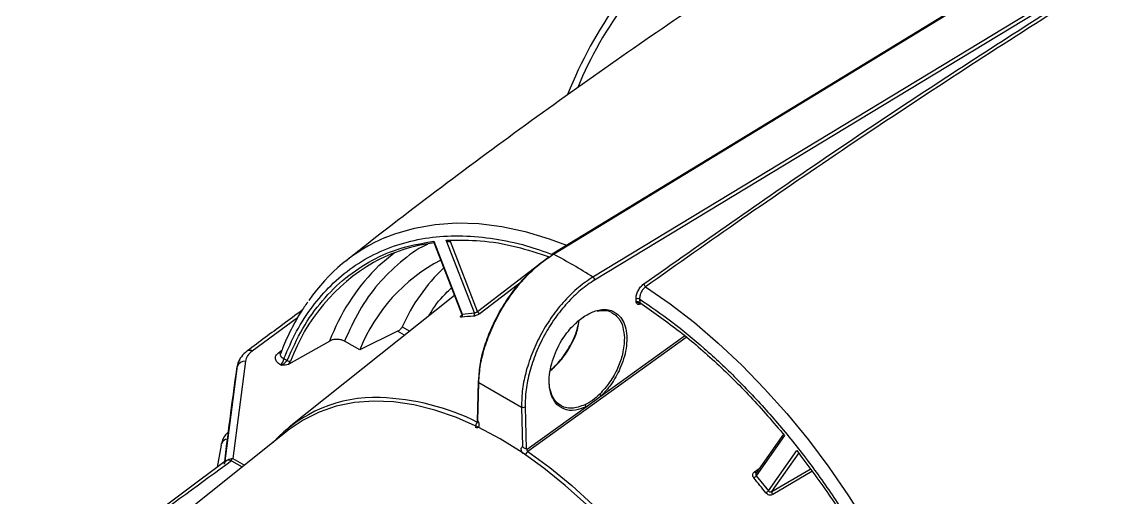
# Model space of a CAD drawing. Extents: x 17.3 to 113.1, y 4.8 to 84.5.
# Drawn here: x 18.88 to 25.37, y 9.75 to 12.55 of the extents above; entities that cross this region are included whole.
import ezdxf

# ---------------------------------------------------------------- set-up
doc = ezdxf.new("R2010")
doc.units = 0
doc.header["$MEASUREMENT"] = 0
doc.layers.add('OBJECT', color=7, linetype='CONTINUOUS')

msp = doc.modelspace()

# ---------------------------------------------------------------- linework, layer by layer
at = {"layer": 'OBJECT'}
for p, q in [((22.0085, 11.1818), (25.003, 13.0074)), ((25.2463, 12.8669), (22.2407, 11.0477)), ((25.2566, 12.8493), (22.251, 11.0301)), ((21.3043, 11.2513), (21.4689, 10.8271)), ((21.3045, 11.2588), (21.4709, 10.8298)), ((21.5424, 10.8362), (21.376, 11.2651)), ((21.376, 11.2651), (21.3943, 11.2648)), ((21.3933, 11.2564), (21.4028, 11.2566)), ((21.561, 10.8455), (21.4009, 11.258)), ((21.561, 10.8455), (21.9811, 11.1672)), ((21.9986, 11.1758), (22.0084, 11.1818)), ((21.8272, 11.0255), (21.5761, 10.8333)), ((21.4253, 10.9394), (20.452, 10.1629)), ((22.4952, 10.8996), (22.4948, 10.9181)), ((22.516, 10.9184), (22.5165, 10.8972)), ((22.5188, 10.8934), (22.5172, 10.8929)), ((20.5007, 10.8066), (20.2335, 10.612)), ((21.4709, 10.8298), (21.5424, 10.8362)), ((21.0903, 10.728), (20.8681, 10.6195)), ((21.1316, 10.705), (21.0903, 10.728)), ((21.1167, 10.7535), (21.1612, 10.7287)), ((20.6899, 10.6709), (20.4486, 10.5341)), ((20.8681, 10.6195), (20.7774, 10.6701)), ((22.7912, 10.6924), (21.8583, 10.0202)), ((22.2903, 10.3478), (22.7807, 10.7012)), ((20.3885, 10.6019), (20.408, 10.6161)), ((20.1439, 10.5217), (20.0709, 9.9502)), ((20.1936, 10.5521), (20.1198, 9.9785)), ((20.1437, 10.5203), (20.1421, 10.5163)), ((20.1499, 10.537), (20.1439, 10.5217)), ((20.1465, 10.534), (20.1441, 10.5221)), ((20.1487, 10.5375), (20.1466, 10.5316)), ((20.1525, 10.5435), (20.1499, 10.537)), ((20.4061, 10.5273), (20.3997, 10.5309)), ((20.4202, 10.5677), (20.4396, 10.5569)), ((21.9883, 10.4987), (22.0154, 10.5182)), ((20.1421, 10.5163), (20.069, 9.946)), ((22.0066, 10.5116), (21.9882, 10.4983)), ((22.0145, 10.5173), (22.0066, 10.5116)), ((21.564, 10.4337), (21.5586, 10.1995)), ((21.5631, 10.2007), (21.5683, 10.4273)), ((21.5683, 10.4273), (21.8201, 10.2819)), ((22.2002, 10.2829), (22.2903, 10.3478)), ((21.8201, 10.2819), (21.8253, 10.0494)), ((21.8412, 10.2823), (21.8468, 10.0351)), ((21.854, 10.0334), (22.2002, 10.2829)), ((20.4434, 10.1433), (18.8773, 8.894)), ((23.3633, 10.1216), (23.2013, 9.891)), ((23.37, 10.114), (23.2036, 9.8772)), ((20.05, 10.058), (20.0269, 9.9273)), ((21.854, 10.0334), (21.8468, 10.0351)), ((23.2751, 9.7883), (23.4416, 10.0251)), ((23.2956, 9.7842), (23.4556, 10.0119)), ((20.0796, 9.9667), (19.1294, 9.257)), ((20.1121, 9.965), (20.1746, 9.9289)), ((20.1198, 9.9785), (20.1886, 9.9401)), ((23.1926, 9.9001), (23.2209, 9.9189)), ((23.2036, 9.8772), (23.2751, 9.7883)), ((23.2956, 9.7842), (23.5211, 9.9165)), ((23.5316, 9.9021), (23.3002, 9.7663))]:
    msp.add_line(p, q, dxfattribs=at)
at = {"layer": 'OBJECT', "flags": 128}
for points in [[(24.996, 13.0078), (23.5104, 12.1021), (22.0015, 11.1822)], [(21.0173, 11.2806), (21.0738, 11.3026), (21.1895, 11.3365), (21.3109, 11.3578), (21.4374, 11.3664), (21.5685, 11.3622), (21.7034, 11.3453), (21.8416, 11.3158), (21.9825, 11.2737), (22.0856, 11.2356)], [(20.9591, 11.0942), (20.9804, 11.1149), (21.0696, 11.1898)], [(22.5515, 10.9901), (22.6957, 10.8901), (22.8385, 10.7795), (22.9794, 10.6589), (23.1176, 10.5289), (23.2526, 10.39), (23.3836, 10.2429), (23.5101, 10.0883), (23.6315, 9.9268), (23.7472, 9.7593), (23.8567, 9.5865), (23.9595, 9.4092), (24.0551, 9.2283), (24.1431, 9.0445), (24.223, 8.8588), (24.2945, 8.672), (24.3573, 8.4849), (24.411, 8.2985)], [(22.5165, 10.8972), (22.5165, 10.8951), (22.517, 10.8932), (22.5178, 10.8917), (22.519, 10.8907), (22.5205, 10.8901), (22.5222, 10.8901), (22.5241, 10.8905), (22.525, 10.8909)], [(22.1841, 10.812), (22.1841, 10.8105), (22.1839, 10.8093), (22.1834, 10.8083), (22.1826, 10.8076), (22.1816, 10.8072), (22.1804, 10.8072), (22.1791, 10.8075), (22.1791, 10.8075)], [(20.2058, 10.6128), (20.2048, 10.6122), (20.2026, 10.6107)], [(20.1421, 10.5163), (20.1407, 10.5068), (20.1407, 10.5054)], [(22.0115, 10.5137), (22.0102, 10.5144), (22.009, 10.5148), (22.008, 10.5149), (22.0072, 10.5148), (22.0067, 10.5144), (22.0064, 10.5137), (22.0064, 10.5127), (22.0066, 10.5116)], [(22.2023, 9.7075), (22.0781, 9.8199), (21.9515, 9.9223), (21.8232, 10.014), (21.6942, 10.0944), (21.5652, 10.163), (21.4369, 10.2194), (21.3103, 10.2632), (21.1861, 10.2942), (21.065, 10.3121), (20.9479, 10.3168), (20.8354, 10.3084), (20.7284, 10.2869), (20.6273, 10.2524), (20.5329, 10.2051), (20.4458, 10.1453), (20.4434, 10.1433)], [(20.05, 10.058), (20.0516, 10.0656), (20.0518, 10.0663)], [(21.8583, 10.0202), (21.9879, 9.9258), (22.1157, 9.8205), (22.241, 9.7051), (22.3629, 9.5803), (22.4806, 9.4468), (22.5935, 9.3056), (22.7008, 9.1574), (22.8018, 9.0034), (22.8958, 8.8443), (22.9824, 8.6812), (23.0609, 8.5153), (23.1309, 8.3474), (23.1884, 8.1891)], [(23.1926, 9.9001), (23.1945, 9.8981), (23.1965, 9.8965), (23.1984, 9.8953), (23.2003, 9.8945), (23.202, 9.8941), (23.2035, 9.8943), (23.2036, 9.8943)]]:
    msp.add_lwpolyline(points, dxfattribs=at)
at = {"layer": 'OBJECT'}
for centre, radius, start, end in [((24.4505, 11.1882), 2.5372, 130.11325, 158.36759), ((24.3796, 11.2319), 2.4159, 129.62774, 157.284), ((21.4341, 10.3168), 1.0501, 113.38966, 145.62268), ((21.4333, 10.2446), 1.0127, 97.27112, 118.61628), ((22.0048, 11.1768), 0.00621, 53.58737, 188.85084), ((20.5903, 8.4571), 3.0716, 57.50085, 62.50453), ((21.5089, 10.1665), 1.1179, 120.10298, 159.77848), ((21.8169, 10.2425), 1.0209, 117.56325, 158.32961), ((21.8325, 10.2415), 1.2207, 135.68825, 159.40591), ((22.1039, 10.3177), 1.0791, 133.40631, 156.18006), ((22.2272, 11.028), 0.0239, 5.18037, 55.65696), ((22.5661, 11.0118), 0.0261, 190.70936, 236.12298), ((22.5057, 10.8971), 0.0236, 64.1709, 117.49058), ((21.5799, 10.8535), 0.0206, 203.01462, 259.31128), ((22.523, 10.8889), 0.00639, 148.76438, 183.0638), ((21.4558, 10.8231), 0.0166, 312.89321, 24.19453), ((21.5899, 9.8378), 0.9808, 93.02483, 97.19424), ((21.5266, 10.8298), 0.017, 312.50611, 22.11673), ((20.2188, 10.5842), 0.0314, 62.26496, 114.4523), ((20.3968, 10.6179), 0.0181, 242.40043, 293.5507), ((21.856, 9.9554), 1.8033, 161.69911, 161.88045), ((20.1889, 10.5039), 0.0484, 84.48268, 158.43204), ((20.3747, 10.569), 0.0455, 303.25695, 358.37595), ((20.4526, 10.5693), 0.018, 223.65961, 293.94103), ((21.5709, 10.4335), 0.00677, 112.23235, 247.97835), ((20.9582, 9.5221), 0.8159, 87.95053, 137.47003), ((20.9386, 8.9431), 1.3952, 63.50077, 87.99751), ((22.2694, 10.3383), 0.023, 24.40404, 59.61101), ((21.8303, 10.3032), 0.0236, 244.1699, 297.49222), ((22.1857, 10.2831), 0.0145, 359.06003, 56.51439), ((21.5838, 10.1629), 0.0366, 128.14321, 166.94725), ((20.0932, 10.0489), 0.0449, 98.71001, 157.23394), ((21.8847, 9.9845), 0.0444, 126.44346, 158.8797), ((23.1617, 9.9087), 0.0524, 301.75659, 323.14216), ((20.1546, 7.3519), 3.9396, 37.96959, 39.61954), ((23.228, 9.8287), 0.0621, 301.4155, 319.40096), ((23.3147, 9.7795), 0.0196, 166.28225, 222.57433)]:
    msp.add_arc(centre, radius, start, end, dxfattribs=at)
for points, knots in [([(22.5404, 11.0069), (22.886, 11.25), (23.5773, 11.7363), (24.6189, 12.4219), (25.6332, 13.0599), (26.3007, 13.45), (26.6197, 13.6364)], [0, 0, 0, 0, 0.255394, 0.510845, 0.766264, 1, 1, 1, 1]), ([(26.6197, 13.6136), (26.4516, 13.516), (26.0839, 13.3026), (25.5186, 12.9602), (24.9185, 12.5862), (24.3141, 12.1971), (23.7116, 11.7968), (23.1235, 11.395), (22.7398, 11.1233), (22.5515, 10.9901)], [0, 0, 0, 0, 0.123528, 0.270146, 0.415672, 0.565188, 0.715491, 0.860428, 1, 1, 1, 1]), ([(23.3714, 12.9898), (23.255, 12.9145), (22.9546, 12.7201), (22.4783, 12.3952), (21.9419, 12.0169), (21.4148, 11.6281), (21.0302, 11.3369), (20.8242, 11.1725), (20.7882, 11.1439)], [0, 0, 0, 0, 0.130614, 0.3372653, 0.5438032, 0.7501944, 0.9564046, 1, 1, 1, 1]), ([(20.4202, 10.5677), (20.4441, 10.6224), (20.4923, 10.7326), (20.586, 10.8762), (20.696, 11.0032), (20.8235, 11.1094), (20.9668, 11.1931), (21.1242, 11.2524), (21.2935, 11.2862), (21.4724, 11.2945), (21.658, 11.2768), (21.8358, 11.2398), (21.9527, 11.1982), (22.0049, 11.1797)], [0, 0, 0, 0, 0.088772, 0.178979, 0.270527, 0.364034, 0.458099, 0.55261, 0.647126, 0.741191, 0.834692, 0.926246, 1, 1, 1, 1]), ([(20.4396, 10.5569), (20.4686, 10.6213), (20.527, 10.7506), (20.6438, 10.9122), (20.781, 11.0477), (20.9388, 11.1516), (21.1126, 11.2258), (21.2407, 11.2478), (21.3045, 11.2588)], [0, 0, 0, 0, 0.165461, 0.332207, 0.5, 0.667784, 0.834534, 1, 1, 1, 1]), ([(21.2661, 11.2397), (21.2628, 11.2383), (21.2039, 11.2135), (21.1045, 11.1373), (20.9725, 11.01), (20.8613, 10.8547), (20.8053, 10.7315), (20.7774, 10.6701)], [0, 0, 0, 0, 0.014572, 0.262122, 0.509686, 0.755758, 1, 1, 1, 1]), ([(21.3045, 11.2588), (21.3042, 11.2572), (21.3035, 11.2542), (21.3041, 11.2522), (21.3044, 11.2513)], [0, 0, 0, 0, 0.543604, 1, 1, 1, 1]), ([(21.376, 11.2651), (21.3777, 11.2638), (21.3812, 11.261), (21.3867, 11.2584), (21.3915, 11.257), (21.3952, 11.2567), (21.3984, 11.2569), (21.4001, 11.2576), (21.4009, 11.258)], [0, 0, 0, 0, 0.249625, 0.499334, 0.644997, 0.77504, 0.892155, 1, 1, 1, 1]), ([(21.3943, 11.2648), (21.4547, 11.2653), (21.5819, 11.2665), (21.7801, 11.2334), (21.9187, 11.1878), (21.9839, 11.1663)], [0, 0, 0, 0, 0.323387, 0.681244, 1, 1, 1, 1]), ([(21.5683, 10.4273), (21.5707, 10.4615), (21.5753, 10.5286), (21.6029, 10.6375), (21.6439, 10.7463), (21.6989, 10.8536), (21.7653, 10.9546), (21.8409, 11.0454), (21.923, 11.1243), (21.9799, 11.1626), (22.0085, 11.1818)], [0, 0, 0, 0, 0.128141, 0.25071, 0.37607, 0.500341, 0.624825, 0.749582, 0.874632, 1, 1, 1, 1]), ([(21.5683, 10.4398), (21.5706, 10.4726), (21.5752, 10.5379), (21.602, 10.6439), (21.6424, 10.7508), (21.6963, 10.8557), (21.7614, 10.9544), (21.8354, 11.0431), (21.9154, 11.1198), (21.9709, 11.1572), (21.9986, 11.1758)], [0, 0, 0, 0, 0.125666, 0.250539, 0.37567, 0.500227, 0.625486, 0.75002, 0.875177, 1, 1, 1, 1]), ([(22.2407, 11.0477), (22.2121, 11.0285), (22.155, 10.9901), (22.0738, 10.9105), (21.9998, 10.8186), (21.9358, 10.7161), (21.8838, 10.607), (21.8464, 10.4962), (21.8229, 10.3853), (21.821, 10.3169), (21.8201, 10.2819)], [0, 0, 0, 0, 0.125536, 0.250752, 0.375675, 0.500324, 0.624651, 0.75007, 0.872262, 1, 1, 1, 1]), ([(21.2748, 10.8193), (21.2789, 10.8265), (21.3096, 10.8803), (21.3542, 10.9357), (21.3997, 10.9761), (21.4081, 10.9836)], [0, 0, 0, 0, 0.112305, 0.834724, 1, 1, 1, 1]), ([(22.251, 11.0301), (22.2231, 11.0114), (22.1674, 10.9739), (22.0882, 10.8962), (22.0161, 10.8065), (21.9535, 10.7062), (21.9029, 10.5996), (21.8663, 10.4905), (21.8437, 10.3824), (21.8421, 10.3156), (21.8412, 10.2823)], [0, 0, 0, 0, 0.125719, 0.250525, 0.375694, 0.500217, 0.625479, 0.750016, 0.875168, 1, 1, 1, 1]), ([(22.4948, 10.9181), (22.4953, 10.926), (22.4963, 10.9419), (22.5065, 10.9675), (22.5215, 10.991), (22.5341, 11.0016), (22.5404, 11.0069)], [0, 0, 0, 0, 0.250273, 0.50013, 0.750038, 1, 1, 1, 1]), ([(22.5515, 10.9901), (22.5466, 10.9859), (22.5366, 10.9774), (22.5251, 10.9592), (22.5189, 10.9427), (22.5161, 10.9292), (22.516, 10.9221), (22.516, 10.9184)], [0, 0, 0, 0, 0.243058, 0.499191, 0.717444, 0.850776, 1, 1, 1, 1]), ([(22.516, 10.9184), (22.5796, 10.8746), (22.7079, 10.7864), (22.8987, 10.6287), (23.0881, 10.4516), (23.2736, 10.2545), (23.4526, 10.0398), (23.6219, 9.8105), (23.7792, 9.5696), (23.9226, 9.3203), (24.05, 9.067), (24.1601, 8.8129), (24.2537, 8.5612), (24.3019, 8.3953), (24.3258, 8.313)], [0, 0, 0, 0, 0.0803207, 0.16194, 0.244772, 0.3293776, 0.4144874, 0.5, 0.5855181, 0.670628, 0.755228, 0.8380655, 0.919682, 1, 1, 1, 1]), ([(20.5272, 10.8517), (20.4896, 10.8241), (20.3818, 10.7447), (20.2752, 10.6648), (20.2058, 10.6128)], [0, 0, 0, 0, 0.348722, 1, 1, 1, 1]), ([(20.5605, 10.9006), (20.5468, 10.8811), (20.511, 10.8303), (20.4617, 10.7387), (20.4221, 10.6562), (20.4042, 10.6059), (20.4004, 10.5951)], [0, 0, 0, 0, 0.215499, 0.560292, 0.905585, 1, 1, 1, 1]), ([(21.5424, 10.8362), (21.5438, 10.8364), (21.5465, 10.8367), (21.5517, 10.8388), (21.5558, 10.8413), (21.5589, 10.8435), (21.5603, 10.8448), (21.561, 10.8455)], [0, 0, 0, 0, 0.24812, 0.499397, 0.73019, 0.860284, 1, 1, 1, 1]), ([(22.1841, 10.812), (22.2053, 10.8246), (22.2526, 10.8527), (22.3118, 10.859), (22.3513, 10.8516), (22.3651, 10.8418), (22.3688, 10.8392)], [0, 0, 0, 0, 0.314616, 0.699721, 0.919465, 1, 1, 1, 1]), ([(22.2667, 10.848), (22.2812, 10.8496), (22.3108, 10.8528), (22.3411, 10.8465), (22.3544, 10.8366), (22.3568, 10.8348)], [0, 0, 0, 0, 0.4412483, 0.8993163, 1, 1, 1, 1]), ([(22.5165, 10.8972), (22.5155, 10.8979), (22.5137, 10.8991), (22.5101, 10.9005), (22.5064, 10.9013), (22.5028, 10.9015), (22.499, 10.9011), (22.4967, 10.9002), (22.4952, 10.8996)], [0, 0, 0, 0, 0.162328, 0.299898, 0.500021, 0.632314, 0.759872, 1, 1, 1, 1]), ([(22.5166, 10.8885), (22.5153, 10.8879), (22.5128, 10.8867), (22.5079, 10.886), (22.5004, 10.8882), (22.4973, 10.895), (22.4952, 10.8996)], [0, 0, 0, 0, 0.124906, 0.250438, 0.499607, 1, 1, 1, 1]), ([(22.4952, 10.8996), (22.497, 10.8995), (22.5027, 10.8994), (22.5093, 10.8958), (22.5138, 10.8934)], [0, 0, 0, 0, 0.30979, 1, 1, 1, 1]), ([(22.5138, 10.8934), (22.5156, 10.8925), (22.5182, 10.8913), (22.5218, 10.8916), (22.5234, 10.8923), (22.5243, 10.8926)], [0, 0, 0, 0, 0.521025, 0.762756, 1, 1, 1, 1]), ([(22.5165, 10.8972), (22.5907, 10.8458), (22.7395, 10.7425), (22.9579, 10.5547), (23.1705, 10.347), (23.3037, 10.1915), (23.37, 10.114)], [0, 0, 0, 0, 0.249262, 0.5, 0.750738, 1, 1, 1, 1]), ([(21.4671, 10.8109), (21.465, 10.8108), (21.461, 10.8107), (21.4596, 10.8134), (21.4619, 10.8178), (21.4663, 10.8217), (21.4685, 10.8237)], [0, 0, 0, 0, 0.249981, 0.499781, 0.749125, 1, 1, 1, 1]), ([(21.4675, 10.8307), (21.4678, 10.8293), (21.4686, 10.8263), (21.4683, 10.8237), (21.4683, 10.823), (21.4684, 10.823), (21.4684, 10.823)], [0, 0, 0, 0, 0.380208, 0.761096, 0.957885, 1, 1, 1, 1]), ([(21.4677, 10.8309), (21.4678, 10.8305), (21.4681, 10.8296), (21.4698, 10.8297), (21.4709, 10.8298)], [0, 0, 0, 0, 0.387976, 1, 1, 1, 1]), ([(21.5761, 10.8333), (21.5732, 10.8313), (21.5675, 10.8273), (21.5568, 10.8221), (21.5463, 10.8184), (21.5409, 10.8176), (21.5381, 10.8173)], [0, 0, 0, 0, 0.250088, 0.499956, 0.749358, 1, 1, 1, 1]), ([(22.0552, 10.279), (22.0489, 10.2824), (22.0306, 10.2924), (22.008, 10.3222), (21.9891, 10.3675), (21.9815, 10.4242), (21.9856, 10.4877), (22.0008, 10.5532), (22.0249, 10.6159), (22.0631, 10.6874), (22.1165, 10.7588), (22.1632, 10.7955), (22.1841, 10.812)], [0, 0, 0, 0, 0.050351, 0.144078, 0.242547, 0.343571, 0.444593, 0.543058, 0.63678, 0.724183, 0.876495, 1, 1, 1, 1]), ([(22.0115, 10.5137), (22.0322, 10.5358), (22.075, 10.5813), (22.1222, 10.6635), (22.1529, 10.737), (22.1578, 10.7765), (22.1597, 10.7917)], [0, 0, 0, 0, 0.282666, 0.583473, 0.840178, 1, 1, 1, 1]), ([(22.3688, 10.8392), (22.3763, 10.8348), (22.3959, 10.8236), (22.4188, 10.7912), (22.4363, 10.7447), (22.4425, 10.6885), (22.4378, 10.6278), (22.4235, 10.5667), (22.396, 10.4935), (22.3525, 10.4153), (22.3096, 10.3688), (22.2903, 10.3478)], [0, 0, 0, 0, 0.066941, 0.173711, 0.28311, 0.392512, 0.499287, 0.601166, 0.696485, 0.863533, 1, 1, 1, 1]), ([(22.3568, 10.8348), (22.3651, 10.8298), (22.3793, 10.8211), (22.3927, 10.8045), (22.4001, 10.7932), (22.4035, 10.787), (22.4052, 10.7838), (22.4061, 10.7821), (22.4065, 10.7813), (22.4067, 10.7809), (22.4068, 10.7806), (22.4068, 10.7805), (22.4069, 10.7805), (22.4069, 10.7805), (22.4069, 10.7805), (22.4069, 10.7804), (22.4069, 10.7804), (22.4069, 10.7804), (22.4069, 10.7804), (22.4069, 10.7804), (22.4131, 10.7739), (22.4198, 10.7434), (22.4238, 10.7114), (22.4265, 10.6902)], [0, 0, 0, 0, 0.198563, 0.341758, 0.4167, 0.455005, 0.474365, 0.484098, 0.488977, 0.49142, 0.492642, 0.493253, 0.493559, 0.493712, 0.493788, 0.493826, 0.493846, 0.493855, 0.49386, 0.493862, 0.493865, 0.665614, 1, 1, 1, 1]), ([(21.1167, 10.7535), (21.1155, 10.7514), (21.1132, 10.7472), (21.1069, 10.7401), (21.0996, 10.7337), (21.0938, 10.7298), (21.0908, 10.7283), (21.0903, 10.728)], [0, 0, 0, 0, 0.243971, 0.488094, 0.725807, 0.945379, 1, 1, 1, 1]), ([(22.0066, 10.5116), (22.0263, 10.5324), (22.0703, 10.5788), (22.1158, 10.6562), (22.1446, 10.7239), (22.1529, 10.7578), (22.1566, 10.7729)], [0, 0, 0, 0, 0.285762, 0.636865, 0.83777, 1, 1, 1, 1]), ([(20.7774, 10.6701), (20.7714, 10.6728), (20.7595, 10.6783), (20.7368, 10.6814), (20.7146, 10.68), (20.6989, 10.6756), (20.6918, 10.6719), (20.6899, 10.6709)], [0, 0, 0, 0, 0.238726, 0.477734, 0.707735, 0.921561, 1, 1, 1, 1]), ([(22.4265, 10.6902), (22.4246, 10.6585), (22.4212, 10.602), (22.3887, 10.5101), (22.3432, 10.4263), (22.3013, 10.3804), (22.281, 10.3582)], [0, 0, 0, 0, 0.28003, 0.500009, 0.757775, 1, 1, 1, 1]), ([(20.2026, 10.6107), (20.1905, 10.6002), (20.166, 10.5791), (20.1543, 10.5529), (20.1484, 10.5397)], [0, 0, 0, 0, 0.49383, 1, 1, 1, 1]), ([(20.2335, 10.612), (20.223, 10.6028), (20.2022, 10.5844), (20.1964, 10.5628), (20.1936, 10.5521)], [0, 0, 0, 0, 0.498504, 1, 1, 1, 1]), ([(20.3997, 10.5309), (20.3924, 10.5358), (20.3779, 10.5457), (20.3688, 10.5647), (20.3706, 10.5848), (20.3825, 10.5962), (20.3885, 10.6019)], [0, 0, 0, 0, 0.250172, 0.500067, 0.749913, 1, 1, 1, 1]), ([(20.3997, 10.5953), (20.3992, 10.5939), (20.398, 10.5905), (20.3991, 10.5834), (20.4052, 10.5747), (20.4152, 10.57), (20.4202, 10.5677)], [0, 0, 0, 0, 0.118962, 0.305994, 0.65275, 1, 1, 1, 1]), ([(20.163, 10.5663), (20.1621, 10.5654), (20.1589, 10.5625), (20.1581, 10.5589), (20.1576, 10.5564)], [0, 0, 0, 0, 0.289313, 1, 1, 1, 1]), ([(20.4396, 10.5569), (20.4378, 10.5546), (20.4343, 10.55), (20.4272, 10.543), (20.4207, 10.5374), (20.4156, 10.5334), (20.4106, 10.5299), (20.4076, 10.5282), (20.4061, 10.5273)], [0, 0, 0, 0, 0.250064, 0.499105, 0.634955, 0.762997, 0.884268, 1, 1, 1, 1]), ([(20.4486, 10.5341), (20.4472, 10.5334), (20.4414, 10.5306), (20.4263, 10.5287), (20.4135, 10.5278), (20.4061, 10.5273)], [0, 0, 0, 0, 0.118324, 0.498391, 1, 1, 1, 1]), ([(20.4486, 10.5341), (20.451, 10.5374), (20.4559, 10.5441), (20.4586, 10.5499), (20.4599, 10.5529)], [0, 0, 0, 0, 0.499883, 1, 1, 1, 1]), ([(20.1407, 10.5054), (20.1287, 10.4192), (20.1034, 10.2373), (20.0814, 10.0552), (20.0699, 9.9594)], [0, 0, 0, 0, 0.474004, 1, 1, 1, 1]), ([(21.9873, 10.4931), (21.988, 10.4936), (21.9935, 10.4977), (22.0017, 10.5047), (22.0088, 10.5113), (22.0115, 10.5137)], [0, 0, 0, 0, 0.092249, 0.665631, 1, 1, 1, 1]), ([(22.1937, 10.2952), (22.1673, 10.2858), (22.1126, 10.2662), (22.0551, 10.2839), (22.0239, 10.3121), (22.0112, 10.3301), (22.0052, 10.3409), (22.0024, 10.3467), (22.001, 10.3497), (22.0004, 10.3513), (22, 10.352), (21.9999, 10.3524), (21.9998, 10.3526), (21.9997, 10.3527), (21.9997, 10.3528), (21.9997, 10.3528), (21.9997, 10.3528), (21.9997, 10.3528), (21.9997, 10.3528), (21.9997, 10.3528), (21.9997, 10.3528), (21.9997, 10.3528), (21.9963, 10.3526), (21.9973, 10.3657), (21.9851, 10.386), (21.9841, 10.4141), (21.9834, 10.4357)], [0, 0, 0, 0, 0.2399521, 0.4987942, 0.6200606, 0.6871573, 0.722318, 0.7403003, 0.7493916, 0.7539622, 0.7562539, 0.7574018, 0.7579756, 0.7582624, 0.7584065, 0.7584783, 0.7585143, 0.7585322, 0.7585411, 0.7585454, 0.7585479, 0.7585488, 0.7585504, 0.7865497, 0.8361839, 1, 1, 1, 1]), ([(22.281, 10.3582), (22.2672, 10.3451), (22.2465, 10.3255), (22.2191, 10.3083), (22.2039, 10.3002), (22.1964, 10.2966), (22.1937, 10.2952)], [0, 0, 0, 0, 0.500944, 0.749949, 0.907607, 1, 1, 1, 1]), ([(22.2002, 10.2829), (22.1791, 10.2749), (22.1321, 10.2571), (22.0825, 10.2609), (22.0597, 10.276), (22.0552, 10.279)], [0, 0, 0, 0, 0.39474, 0.881563, 1, 1, 1, 1]), ([(21.5631, 10.2007), (21.5646, 10.1978), (21.5674, 10.1919), (21.5696, 10.183), (21.57, 10.1747), (21.5684, 10.1677), (21.5651, 10.1625), (21.5602, 10.1597), (21.5541, 10.1591), (21.5495, 10.1608), (21.5472, 10.1617)], [0, 0, 0, 0, 0.125085, 0.250241, 0.37481, 0.499483, 0.624581, 0.749701, 0.874734, 1, 1, 1, 1]), ([(21.5631, 10.2007), (21.5618, 10.2003), (21.5595, 10.1997), (21.5583, 10.1995), (21.5586, 10.1995), (21.5587, 10.1995)], [0, 0, 0, 0, 0.567983, 0.962983, 1, 1, 1, 1]), ([(21.5584, 10.1998), (21.5592, 10.1982), (21.5605, 10.1959), (21.5612, 10.1942), (21.5614, 10.1936)], [0, 0, 0, 0, 0.650435, 1, 1, 1, 1]), ([(21.5614, 10.1936), (21.5616, 10.1932), (21.5622, 10.1918), (21.5626, 10.1905), (21.5629, 10.1895), (21.5632, 10.1897), (21.5633, 10.1897)], [0, 0, 0, 0, 0.170654, 0.559587, 0.909779, 1, 1, 1, 1]), ([(20.0932, 10.1349), (20.0872, 10.1295), (20.0647, 10.1091), (20.0573, 10.0844), (20.0518, 10.0662)], [0, 0, 0, 0, 0.26742, 1, 1, 1, 1]), ([(21.8282, 10.0054), (21.8266, 10.0081), (21.8232, 10.0135), (21.82, 10.0225), (21.8184, 10.0313), (21.8188, 10.0391), (21.821, 10.0456), (21.8238, 10.0481), (21.8253, 10.0494)], [0, 0, 0, 0, 0.1601902, 0.3283247, 0.4964162, 0.6642384, 0.8319821, 1, 1, 1, 1]), ([(21.8468, 10.0351), (21.8452, 10.0355), (21.8419, 10.0364), (21.8361, 10.0391), (21.8302, 10.0433), (21.8271, 10.0472), (21.8253, 10.0494)], [0, 0, 0, 0, 0.249586, 0.499415, 0.704783, 1, 1, 1, 1]), ([(21.8583, 10.0202), (21.8575, 10.0209), (21.8559, 10.0224), (21.8543, 10.0259), (21.8535, 10.0297), (21.8538, 10.0322), (21.854, 10.0334)], [0, 0, 0, 0, 0.241266, 0.487209, 0.741146, 1, 1, 1, 1]), ([(23.4416, 10.0251), (23.5054, 9.9404), (23.6335, 9.7705), (23.8072, 9.4957), (23.965, 9.2097), (24.1022, 8.9158), (24.2191, 8.6192), (24.2774, 8.4225), (24.3065, 8.3246)], [0, 0, 0, 0, 0.165461, 0.332207, 0.5, 0.667784, 0.834534, 1, 1, 1, 1]), ([(20.1121, 9.965), (19.9317, 9.833), (19.6096, 9.5974), (19.2889, 9.361), (19.1478, 9.257)], [0, 0, 0, 0, 0.560011, 1, 1, 1, 1]), ([(20.0764, 9.9593), (20.0769, 9.9601), (20.0797, 9.9649), (20.0891, 9.9715), (20.1036, 9.9777), (20.1145, 9.9782), (20.1198, 9.9785)], [0, 0, 0, 0, 0.061739, 0.379602, 0.697468, 1, 1, 1, 1]), ([(20.0798, 9.9663), (20.0828, 9.9681), (20.0891, 9.9719), (20.1009, 9.9706), (20.1088, 9.9666), (20.1121, 9.965)], [0, 0, 0, 0, 0.344846, 0.734108, 1, 1, 1, 1]), ([(20.1198, 9.9785), (20.1198, 9.9785), (20.1197, 9.9785), (20.1196, 9.9784), (20.1193, 9.9782), (20.118, 9.9774), (20.1146, 9.975), (20.1116, 9.9719), (20.1095, 9.9697)], [0, 0, 0, 0, 0.003256, 0.009087, 0.028552, 0.098601, 0.363106, 1, 1, 1, 1]), ([(23.1893, 9.8641), (23.1872, 9.8672), (23.1831, 9.8734), (23.1821, 9.8839), (23.185, 9.8935), (23.1901, 9.8979), (23.1926, 9.9001)], [0, 0, 0, 0, 0.24998, 0.499779, 0.749125, 1, 1, 1, 1]), ([(23.2057, 9.896), (23.205, 9.8953), (23.2034, 9.8941), (23.2014, 9.8913), (23.2, 9.8872), (23.2005, 9.8819), (23.2026, 9.8788), (23.2036, 9.8772)], [0, 0, 0, 0, 0.139822, 0.270031, 0.501054, 0.752076, 1, 1, 1, 1]), ([(23.3002, 9.7663), (23.297, 9.7649), (23.2907, 9.7621), (23.2793, 9.7629), (23.2684, 9.7673), (23.263, 9.7729), (23.2603, 9.7757)], [0, 0, 0, 0, 0.250089, 0.499955, 0.749358, 1, 1, 1, 1]), ([(23.2751, 9.7883), (23.2765, 9.7869), (23.2791, 9.784), (23.2846, 9.782), (23.2894, 9.7819), (23.293, 9.7827), (23.2947, 9.7837), (23.2956, 9.7842)], [0, 0, 0, 0, 0.248124, 0.499396, 0.73019, 0.860284, 1, 1, 1, 1]), ([(24.411, 8.2985), (24.6034, 8.3891), (24.9953, 8.5737), (25.5838, 8.8626), (26.1693, 9.1588), (26.7456, 9.4612), (27.1431, 9.6739), (27.3497, 9.7894), (27.371, 9.8013)], [0, 0, 0, 0, 0.1891529, 0.3851663, 0.5880463, 0.7814733, 0.977427, 1, 1, 1, 1]), ([(27.4015, 9.7837), (27.1913, 9.6671), (26.6087, 9.344), (25.6195, 8.8371), (24.8251, 8.4588), (24.4282, 8.2698)], [0, 0, 0, 0, 0.2201851, 0.6104297, 1, 1, 1, 1])]:
    msp.add_open_spline(points, degree=3, knots=knots, dxfattribs=at)

doc.saveas('drawing.dxf')
